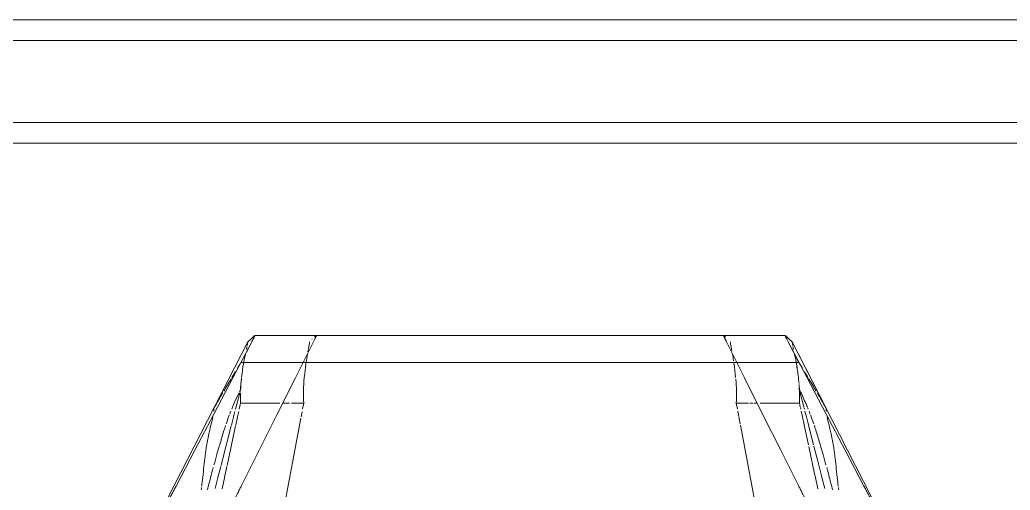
# Model space of a CAD drawing. Header units: inches. Extents: x 1076 to 2563, y 349 to 2134.
# Drawn here: x 2298.68 to 2328.84, y 871.27 to 885.58 of the extents above; entities that cross this region are included whole.
import ezdxf

# ---------------------------------------------------------------- set-up
doc = ezdxf.new("R2010")
doc.units = ezdxf.units.IN
doc.header["$MEASUREMENT"] = 0
for name, color, linetype, lineweight in [('A-WALL', 113, 'Continuous', 13), ('A-WALL-PATT', 111, 'Continuous', 13), ('I-FURN', 30, 'Continuous', 9), ('I-WALL', 2, 'Continuous', 13)]:
    doc.layers.add(name, color=color, linetype=linetype, lineweight=lineweight)
pattern_1 = [(0, (0, 0), (30.72, 7.68), [1.267, -21.773, 1.267, -21.773, -122.88]), (0, (0, 0), (30.72, 7.68), [-46.08, 1.267, -44.813, 1.267, -21.773, -53.76]), (0, (0, 0), (30.72, 7.68), [-115.2, 1.267, -14.093, 1.267, -37.133]), (120, (11.52, 3.84), (-22.011075, 22.7643), [1.267, -21.773, 1.267, -21.773, -122.88]), (120, (11.52, 3.84), (-22.011075, 22.7643), [-46.08, 1.267, -44.813, 1.267, -21.773, -53.76]), (120, (11.52, 3.84), (-22.011075, 22.7643), [-115.2, 1.267, -14.093, 1.267, -37.133]), (240, (15.36, 19.2), (-8.708925, -30.4443), [1.267, -21.773, 1.267, -21.773, -122.88]), (240, (15.36, 19.2), (-8.708925, -30.4443), [-46.08, 1.267, -44.813, 1.267, -21.773, -53.76]), (240, (15.36, 19.2), (-8.708925, -30.4443), [-115.2, 1.267, -14.093, 1.267, -37.133])]

# ---------------------------------------------------------------- blocks, each defined once
blk = doc.blocks.new('HighTower_SelectRecliner - HighTower_SelectRecliner-V57-Level XX  POWER _ SIGNAL')
at = {"layer": 'I-FURN'}
for p, q in [((-12.283, -7.902), (-8.29, -15.686)), ((8.29, -15.686), (12.283, -7.902)), ((-7.408, -9.498), (-6.712, -13.16)), ((6.672, -13.37), (7.371, -9.692)), ((-9.282, -11.232), (-9.196, -11.563)), ((-9.072, -11.22), (-8.998, -11.563)), ((9.001, -11.549), (9.072, -11.22)), ((9.199, -11.553), (9.282, -11.232)), ((-8.996, -11.575), (-8.974, -11.676)), ((-8.973, -11.678), (-8.794, -12.51)), ((8.926, -11.896), (8.998, -11.563)), ((9.11, -11.899), (9.196, -11.563)), ((8.659, -13.135), (8.919, -11.931)), ((-8.941, -12.555), (-8.786, -13.16)), ((-8.783, -12.56), (-8.654, -13.16)), ((-8.784, -13.168), (-8.723, -13.405)), ((-8.652, -13.17), (-8.601, -13.405)), ((-6.705, -13.195), (-6.665, -13.405)), ((8.603, -13.395), (8.654, -13.16)), ((8.725, -13.397), (8.786, -13.16)), ((-8.721, -13.411), (-8.677, -13.582)), ((-8.599, -13.412), (-8.563, -13.582)), ((-6.66, -13.431), (-6.632, -13.582)), ((6.636, -13.557), (6.665, -13.405)), ((8.564, -13.575), (8.601, -13.405)), ((8.679, -13.576), (8.723, -13.405)), ((-8.29, -15.686), (-9.312, -13.691)), ((-8.661, -13.645), (-8.648, -13.695)), ((-8.644, -13.713), (-8.507, -14.243)), ((-8.549, -13.645), (-8.539, -13.694)), ((-8.534, -13.716), (-8.511, -13.824)), ((-8.511, -13.824), (-7.313, -13.824)), ((-7.225, -13.824), (-7.132, -13.824)), ((-7.098, -13.824), (-6.995, -13.824)), ((-6.958, -13.824), (-6.586, -13.824)), ((-6.62, -13.645), (-6.611, -13.689)), ((-6.61, -13.697), (-6.586, -13.824)), ((6.586, -13.824), (6.618, -13.652)), ((6.958, -13.824), (6.586, -13.824)), ((7.22, -13.824), (7.014, -13.824)), ((8.511, -13.824), (7.313, -13.824)), ((9.312, -13.691), (8.29, -15.686)), ((8.511, -13.824), (8.549, -13.647)), ((8.534, -14.14), (8.661, -13.647)), ((8.507, -14.243), (8.527, -14.166)), ((-8.496, -15.065), (8.496, -15.065)), ((-8.286, -15.69), (-8.287, -15.69)), ((-8.286, -15.69), (-8.287, -15.69)), ((-8.209, -15.766), (-8.286, -15.69)), ((-8.209, -15.766), (-8.286, -15.69)), ((-8.13, -15.842), (-8.209, -15.766)), ((-8.13, -15.842), (-8.209, -15.766)), ((-8.071, -15.879), (-8.072, -15.879)), ((-8.071, -15.879), (8.071, -15.879)), ((-8.071, -15.879), (-6.198, -15.879)), ((-6.199, -15.879), (-6.198, -15.879)), ((6.198, -15.879), (8.071, -15.879)), ((6.198, -15.879), (6.199, -15.879)), ((6.34, -15.76), (6.333, -15.766)), ((8.072, -15.879), (8.071, -15.879)), ((8.13, -15.842), (8.209, -15.766)), ((8.209, -15.766), (8.13, -15.842)), ((8.209, -15.766), (8.286, -15.69)), ((8.286, -15.69), (8.209, -15.766)), ((8.286, -15.69), (8.287, -15.69)), ((8.287, -15.69), (8.286, -15.69))]:
    blk.add_line(p, q, dxfattribs=at)
at = {"layer": 'I-FURN', "flags": 128}
for points in [[(-8.167, -15.692), (-8.744, -14.593), (-9.321, -13.495), (-9.898, -12.397), (-10.475, -11.299)], [(-8.491, -11.299), (-7.94, -12.397), (-7.39, -13.495), (-6.84, -14.593), (-6.289, -15.692)], [(6.289, -15.692), (6.84, -14.593), (7.39, -13.495), (7.94, -12.397), (8.491, -11.299)], [(10.475, -11.299), (9.898, -12.397), (9.321, -13.495), (8.744, -14.593), (8.167, -15.692)], [(-9.194, -11.571), (-9.07, -12.056), (-8.951, -12.516)], [(8.791, -13.139), (9.07, -12.056), (9.103, -11.925)], [(-8.167, -15.692), (-8.331, -15.378), (-8.496, -15.065)], [(8.496, -15.065), (8.331, -15.378), (8.167, -15.692)], [(-8.071, -15.879), (-8.072, -15.879), (-8.072, -15.879)], [(8.072, -15.879), (8.072, -15.879), (8.071, -15.879)]]:
    blk.add_lwpolyline(points, dxfattribs=at)
at = {"layer": 'I-FURN'}
for centre, start_param, end_param in [((0.224, -15.684), 3.169102, 3.172485), ((-0.224, -15.684), 6.252293, 6.255676)]:
    blk.add_ellipse(centre, major_axis=(6.637, 0), ratio=0.032202, start_param=start_param, end_param=end_param, dxfattribs=at)
for points, knots in [([(-10.475, -11.299), (-10.494, -11.263), (-10.532, -11.19), (-10.578, -11.103), (-10.613, -11.037), (-10.646, -10.975), (-10.683, -10.906), (-10.705, -10.864), (-10.715, -10.847)], [-1, -1, -1, -1, -0.8, -0.6, -0.5, -0.4, -0.2, 0, 0, 0, 0]), ([(-8.72, -10.847), (-8.711, -10.864), (-8.689, -10.906), (-8.654, -10.975), (-8.623, -11.037), (-8.59, -11.102), (-8.545, -11.19), (-8.509, -11.263), (-8.491, -11.299)], [-1, -1, -1, -1, -0.8, -0.6, -0.5, -0.4, -0.2, 0, 0, 0, 0]), ([(8.491, -11.299), (8.509, -11.263), (8.545, -11.19), (8.59, -11.102), (8.623, -11.037), (8.654, -10.975), (8.689, -10.906), (8.711, -10.864), (8.72, -10.847)], [-1, -1, -1, -1, -0.8, -0.6, -0.5, -0.4, -0.2, 0, 0, 0, 0]), ([(10.715, -10.847), (10.705, -10.864), (10.683, -10.906), (10.646, -10.975), (10.613, -11.037), (10.578, -11.103), (10.532, -11.19), (10.494, -11.263), (10.475, -11.299)], [-1, -1, -1, -1, -0.8, -0.6, -0.5, -0.4, -0.2, 0, 0, 0, 0]), ([(-9.691, -11.304), (-9.681, -11.394), (-9.655, -11.61), (-9.635, -11.802), (-9.625, -11.908)], [0.1676077, 0.1676077, 0.1676077, 0.1676077, 0.5, 1, 1, 1, 1]), ([(9.625, -11.908), (9.635, -11.802), (9.655, -11.61), (9.681, -11.394), (9.691, -11.304)], [0, 0, 0, 0, 0.5, 0.8323923, 0.8323923, 0.8323923, 0.8323923]), ([(-9.156, -12.522), (-9.181, -12.436), (-9.237, -12.244), (-9.291, -12.051), (-9.319, -11.945)], [0.5436064, 0.5436064, 0.5436064, 0.5436064, 0.625, 0.7252342, 0.7252342, 0.7252342, 0.7252342]), ([(9.319, -11.945), (9.29, -12.051), (9.225, -12.29), (9.115, -12.661), (9.026, -12.955), (8.973, -13.116), (8.963, -13.145)], [0.2747658, 0.2747658, 0.2747658, 0.2747658, 0.375, 0.5, 0.625, 0.6522372, 0.6522372, 0.6522372, 0.6522372]), ([(-8.958, -13.16), (-8.97, -13.126), (-9.024, -12.96), (-9.075, -12.793), (-9.115, -12.661)], [0.3430443, 0.3430443, 0.3430443, 0.3430443, 0.375, 0.5, 0.5, 0.5, 0.5]), ([(-9.327, -13.645), (-9.326, -13.653), (-9.322, -13.669), (-9.316, -13.684), (-9.312, -13.691)], [0, 0, 0, 0, 0.5, 0.8922566, 0.8922566, 0.8922566, 0.8922566]), ([(-8.507, -14.243), (-8.572, -14.112), (-8.655, -13.935), (-8.731, -13.758), (-8.751, -13.712)], [0, 0, 0, 0, 0.125, 0.1689028, 0.1689028, 0.1689028, 0.1689028]), ([(-6.586, -13.824), (-6.593, -13.952), (-6.597, -14.195), (-6.584, -14.438), (-6.574, -14.552)], [0, 0, 0, 0, 0.5, 0.9452416, 0.9452416, 0.9452416, 0.9452416]), ([(8.778, -13.647), (8.75, -13.715), (8.68, -13.88), (8.603, -14.044), (8.556, -14.141)], [0.8106228, 0.8106228, 0.8106228, 0.8106228, 0.875, 0.9674746, 0.9674746, 0.9674746, 0.9674746]), ([(9.312, -13.691), (9.316, -13.684), (9.322, -13.669), (9.326, -13.653), (9.327, -13.645)], [0.1077434, 0.1077434, 0.1077434, 0.1077434, 0.5, 1, 1, 1, 1]), ([(-8.412, -15.069), (-8.415, -15.05), (-8.438, -14.914), (-8.46, -14.757), (-8.479, -14.61)], [0.7081291, 0.7081291, 0.7081291, 0.7081291, 0.75, 0.9915032, 0.9915032, 0.9915032, 0.9915032]), ([(6.568, -14.61), (6.553, -14.758), (6.521, -15.03), (6.487, -15.232), (6.469, -15.327)], [-0.9914873, -0.9914873, -0.9914873, -0.9914873, -0.75, -0.5, -0.5, -0.5, -0.5]), ([(8.363, -15.319), (8.382, -15.231), (8.422, -15.027), (8.46, -14.761), (8.478, -14.618)], [-0.4911938, -0.4911938, -0.4911938, -0.4911938, -0.25, -0.0131576, -0.0131576, -0.0131576, -0.0131576]), ([(8.476, -14.619), (8.458, -14.763), (8.421, -15.029), (8.382, -15.227), (8.363, -15.319)], [0.0131801, 0.0131801, 0.0131801, 0.0131801, 0.25, 0.4920559, 0.4920559, 0.4920559, 0.4920559]), ([(-6.451, -15.426), (-6.442, -15.473), (-6.421, -15.581), (-6.412, -15.647), (-6.41, -15.672)], [0.5978513, 0.5978513, 0.5978513, 0.5978513, 0.75, 1, 1, 1, 1]), ([(6.458, -15.387), (6.446, -15.451), (6.423, -15.568), (6.414, -15.635), (6.411, -15.662)], [-0.4424021, -0.4424021, -0.4424021, -0.4424021, -0.25, -0.0277176, -0.0277176, -0.0277176, -0.0277176]), ([(-8.071, -15.879), (-8.071, -15.879), (-8.072, -15.876), (-8.08, -15.86), (-8.09, -15.84), (-8.1, -15.82), (-8.108, -15.804), (-8.117, -15.787), (-8.129, -15.763), (-8.146, -15.731), (-8.16, -15.705), (-8.167, -15.692)], [-1, -1, -1, -1, -0.857143, -0.714286, -0.571429, -0.5, -0.428571, -0.357143, -0.285714, -0.142857, 0, 0, 0, 0]), ([(-8.071, -15.879), (-8.071, -15.879), (-8.072, -15.876), (-8.08, -15.86), (-8.09, -15.84), (-8.1, -15.82), (-8.108, -15.804), (-8.117, -15.787), (-8.129, -15.763), (-8.146, -15.731), (-8.16, -15.705), (-8.167, -15.692)], [-1, -1, -1, -1, -0.857143, -0.714286, -0.571429, -0.5, -0.428571, -0.357143, -0.285714, -0.142857, 0, 0, 0, 0]), ([(-6.289, -15.692), (-6.279, -15.711), (-6.267, -15.736), (-6.253, -15.765), (-6.244, -15.783), (-6.235, -15.802), (-6.226, -15.821), (-6.216, -15.84), (-6.207, -15.86), (-6.199, -15.876), (-6.198, -15.879), (-6.198, -15.879)], [-1, -1, -1, -1, -0.785714, -0.732143, -0.678571, -0.571429, -0.5, -0.428571, -0.285714, -0.142857, 0, 0, 0, 0]), ([(6.198, -15.879), (6.198, -15.879), (6.199, -15.876), (6.207, -15.86), (6.218, -15.836), (6.23, -15.81), (6.242, -15.788), (6.254, -15.763), (6.269, -15.731), (6.283, -15.705), (6.289, -15.692)], [-1, -1, -1, -1, -0.857143, -0.714286, -0.571429, -0.428571, -0.357143, -0.285714, -0.142857, 0, 0, 0, 0]), ([(8.167, -15.692), (8.156, -15.711), (8.143, -15.736), (8.129, -15.764), (8.119, -15.783), (8.109, -15.802), (8.1, -15.82), (8.09, -15.84), (8.08, -15.86), (8.072, -15.876), (8.071, -15.879), (8.071, -15.879)], [-1, -1, -1, -1, -0.785714, -0.732143, -0.678571, -0.571429, -0.5, -0.428571, -0.285714, -0.142857, 0, 0, 0, 0]), ([(8.167, -15.692), (8.156, -15.711), (8.143, -15.736), (8.129, -15.764), (8.119, -15.783), (8.109, -15.802), (8.1, -15.82), (8.09, -15.84), (8.08, -15.86), (8.072, -15.876), (8.071, -15.879), (8.071, -15.879)], [-1, -1, -1, -1, -0.785714, -0.732143, -0.678571, -0.571429, -0.5, -0.428571, -0.285714, -0.142857, 0, 0, 0, 0])]:
    blk.add_open_spline(points, degree=3, knots=knots, dxfattribs=at)
for points in [[(-9.705, -11.192), (-9.702, -11.215), (-9.7, -11.238), (-9.697, -11.26)], [(-9.422, -11.563), (-9.455, -11.439), (-9.487, -11.315), (-9.519, -11.191)], [(9.519, -11.191), (9.488, -11.313), (9.456, -11.436), (9.423, -11.558)], [(9.697, -11.26), (9.7, -11.237), (9.703, -11.215), (9.705, -11.192)], [(-9.341, -11.866), (-9.368, -11.766), (-9.394, -11.667), (-9.42, -11.567)], [(9.422, -11.563), (9.395, -11.664), (9.368, -11.765), (9.341, -11.866)], [(-9.625, -11.908), (-9.606, -12.117), (-9.551, -12.535), (-9.463, -12.952), (-9.411, -13.16)], [(9.411, -13.16), (9.463, -12.952), (9.551, -12.535), (9.606, -12.117), (9.625, -11.908)], [(-9.115, -12.661), (-9.126, -12.623), (-9.137, -12.586), (-9.148, -12.548)], [(-9.411, -13.16), (-9.387, -13.252), (-9.368, -13.334), (-9.353, -13.405)], [(-8.872, -13.405), (-8.899, -13.335), (-8.923, -13.264), (-8.947, -13.193)], [(8.947, -13.193), (8.924, -13.262), (8.9, -13.33), (8.875, -13.399)], [(9.353, -13.405), (9.368, -13.334), (9.387, -13.252), (9.411, -13.16)], [(-8.854, -13.455), (-8.859, -13.44), (-8.865, -13.425), (-8.871, -13.41)], [(-8.804, -13.583), (-8.816, -13.554), (-8.827, -13.525), (-8.838, -13.495)], [(8.838, -13.495), (8.828, -13.523), (8.817, -13.55), (8.806, -13.578)], [(8.872, -13.405), (8.866, -13.422), (8.86, -13.439), (8.854, -13.455)], [(-9.323, -13.582), (-9.325, -13.594), (-9.328, -13.617), (-9.327, -13.636), (-9.327, -13.645)], [(-9.312, -13.691), (-9.312, -13.693), (-9.311, -13.695), (-9.309, -13.697)], [(-9.309, -13.697), (-9.224, -13.842), (-9.139, -13.988), (-9.053, -14.134)], [(-8.758, -13.696), (-8.765, -13.679), (-8.772, -13.662), (-8.779, -13.645)], [(-8.51, -14.243), (-8.513, -14.173), (-8.516, -14.033), (-8.514, -13.893), (-8.511, -13.824)], [(6.586, -13.824), (6.593, -13.952), (6.595, -14.081), (6.592, -14.209)], [(8.513, -14.139), (8.516, -14.034), (8.515, -13.929), (8.511, -13.824)], [(9.053, -14.134), (9.139, -13.988), (9.224, -13.842), (9.309, -13.697)], [(9.309, -13.697), (9.311, -13.695), (9.312, -13.693), (9.312, -13.691)], [(9.327, -13.645), (9.327, -13.636), (9.328, -13.617), (9.325, -13.594), (9.323, -13.582)], [(8.545, -14.165), (8.533, -14.191), (8.52, -14.217), (8.507, -14.243)], [(-9.02, -14.189), (-8.944, -14.318), (-8.868, -14.447), (-8.79, -14.576)], [(-8.5, -14.396), (-8.504, -14.345), (-8.507, -14.294), (-8.51, -14.243)], [(-8.498, -14.394), (-8.502, -14.344), (-8.505, -14.293), (-8.507, -14.243)], [(-8.481, -14.593), (-8.488, -14.535), (-8.494, -14.477), (-8.499, -14.419)], [(-8.48, -14.593), (-8.486, -14.535), (-8.493, -14.477), (-8.497, -14.419)], [(6.592, -14.215), (6.59, -14.342), (6.582, -14.468), (6.57, -14.594)], [(8.497, -14.419), (8.492, -14.477), (8.486, -14.535), (8.48, -14.593)], [(8.481, -14.593), (8.496, -14.465), (8.509, -14.337), (8.511, -14.209)], [(8.507, -14.243), (8.505, -14.293), (8.502, -14.344), (8.498, -14.394)], [(8.79, -14.576), (8.867, -14.447), (8.944, -14.318), (9.02, -14.189)], [(-8.771, -14.609), (-8.734, -14.669), (-8.698, -14.73), (-8.661, -14.791)], [(-8.421, -15.009), (-8.441, -14.891), (-8.459, -14.757), (-8.478, -14.61)], [(-6.568, -14.61), (-6.553, -14.758), (-6.537, -14.892), (-6.521, -15.009)], [(8.661, -14.791), (8.698, -14.73), (8.734, -14.669), (8.771, -14.609)], [(-8.604, -14.885), (-8.572, -14.939), (-8.54, -14.992), (-8.507, -15.046)], [(-8.411, -15.069), (-8.414, -15.05), (-8.418, -15.03), (-8.421, -15.009)], [(-8.363, -15.319), (-8.379, -15.247), (-8.395, -15.171), (-8.411, -15.077)], [(-8.363, -15.32), (-8.378, -15.248), (-8.394, -15.172), (-8.41, -15.077)], [(-6.52, -15.013), (-6.517, -15.033), (-6.515, -15.053), (-6.512, -15.072)], [(8.507, -15.046), (8.54, -14.992), (8.572, -14.939), (8.604, -14.885)], [(-6.506, -15.112), (-6.493, -15.192), (-6.481, -15.261), (-6.469, -15.327)], [(-8.313, -15.55), (-8.318, -15.524), (-8.325, -15.493), (-8.332, -15.459)], [(-8.313, -15.55), (-8.318, -15.524), (-8.325, -15.494), (-8.332, -15.46)], [(-8.291, -15.673), (-8.294, -15.653), (-8.299, -15.621), (-8.307, -15.579)], [(-8.291, -15.673), (-8.294, -15.653), (-8.299, -15.621), (-8.307, -15.579)], [(-8.287, -15.69), (-8.289, -15.688), (-8.292, -15.683), (-8.292, -15.676), (-8.291, -15.673)], [(-8.287, -15.69), (-8.289, -15.688), (-8.292, -15.683), (-8.292, -15.676), (-8.291, -15.673)], [(-6.41, -15.672), (-6.412, -15.676), (-6.413, -15.679), (-6.413, -15.682)], [(-6.413, -15.682), (-6.413, -15.684), (-6.412, -15.686), (-6.411, -15.687)], [(6.41, -15.672), (6.412, -15.676), (6.413, -15.679), (6.413, -15.682)], [(6.413, -15.682), (6.413, -15.684), (6.412, -15.686), (6.411, -15.687)], [(8.287, -15.69), (8.289, -15.688), (8.292, -15.683), (8.292, -15.676), (8.291, -15.673)], [(8.291, -15.682), (8.29, -15.685), (8.289, -15.688), (8.287, -15.69)], [(8.291, -15.673), (8.294, -15.653), (8.299, -15.621), (8.307, -15.579)], [(8.307, -15.579), (8.299, -15.621), (8.294, -15.653), (8.291, -15.673)], [(8.291, -15.673), (8.292, -15.676), (8.292, -15.679), (8.291, -15.682)], [(8.313, -15.55), (8.318, -15.524), (8.325, -15.493), (8.332, -15.459)], [(8.332, -15.462), (8.325, -15.495), (8.318, -15.526), (8.313, -15.55)], [(-8.072, -15.879), (-8.079, -15.879), (-8.095, -15.873), (-8.117, -15.854), (-8.13, -15.842)], [(-8.072, -15.879), (-8.079, -15.879), (-8.095, -15.873), (-8.117, -15.854), (-8.13, -15.842)], [(-6.411, -15.687), (-6.411, -15.688), (-6.41, -15.689), (-6.41, -15.69)], [(-6.257, -15.842), (-6.244, -15.854), (-6.233, -15.864), (-6.223, -15.87)], [(-6.223, -15.87), (-6.214, -15.876), (-6.206, -15.879), (-6.199, -15.879)], [(6.223, -15.87), (6.214, -15.876), (6.206, -15.879), (6.199, -15.879)], [(6.257, -15.842), (6.244, -15.854), (6.233, -15.864), (6.223, -15.87)], [(6.411, -15.687), (6.411, -15.688), (6.41, -15.689), (6.41, -15.69)], [(8.072, -15.879), (8.079, -15.879), (8.095, -15.873), (8.117, -15.854), (8.13, -15.842)], [(8.13, -15.842), (8.117, -15.854), (8.095, -15.873), (8.079, -15.879), (8.072, -15.879)]]:
    blk.add_open_spline(points, degree=3, dxfattribs=at)

msp = doc.modelspace()

# ---------------------------------------------------------------- hatches: boundary and pattern name
at = {"layer": 'A-WALL-PATT', "lineweight": 9}
h = msp.add_hatch(dxfattribs=at)
h.set_pattern_fill('FP_1', color=256, style=0, pattern_type=2)
h.set_pattern_definition(pattern_1)
h.paths.add_polyline_path([(2537.657, 884.95), (2537.657, 885.575), (2427.884, 885.575), (2427.884, 884.95), (2537.424, 884.95)], flags=0)
h.paths.add_polyline_path([(2381.754, 884.95), (2389.384, 884.95), (2389.384, 885.575), (2381.754, 885.575)], flags=0)
h.paths.add_polyline_path([(2276.946, 884.95), (2343.254, 884.95), (2343.254, 885.575), (2227.893, 885.575), (2227.914, 884.95), (2264.695, 884.95)], flags=0)
h = msp.add_hatch(dxfattribs=at)
h.set_pattern_fill('FP_1', color=256, style=0, pattern_type=2)
h.set_pattern_definition(pattern_1)
h.paths.add_polyline_path([(2485.206, 881.825), (2537.657, 881.825), (2537.657, 882.45), (2427.884, 882.45), (2427.884, 881.825), (2472.955, 881.825)], flags=0)
h.paths.add_polyline_path([(2387.879, 881.825), (2389.384, 881.825), (2389.384, 882.45), (2387.254, 882.45), (2387.254, 881.825)], flags=0)
h.paths.add_polyline_path([(2384.129, 881.825), (2384.754, 881.825), (2384.754, 882.45), (2381.754, 882.45), (2381.754, 881.825)], flags=0)
h.paths.add_polyline_path([(2313.698, 881.825), (2343.254, 881.825), (2343.254, 882.45), (2231.018, 882.45), (2231.018, 881.825), (2301.447, 881.825)], flags=0)

# ---------------------------------------------------------------- linework, layer by layer
at = {"layer": 'A-WALL'}
for p, q in [((2228.518, 884.95), (2343.254, 884.95)), ((2231.018, 882.45), (2343.254, 882.45))]:
    msp.add_line(p, q, dxfattribs=at)
at = {"layer": 'I-WALL'}
for p, q in [((2343.254, 885.575), (2227.893, 885.575)), ((2231.643, 881.825), (2343.254, 881.825))]:
    msp.add_line(p, q, dxfattribs=at)

# ---------------------------------------------------------------- block references
at = {"layer": 'I-FURN', "rotation": 180}
msp.add_blockref('HighTower_SelectRecliner - HighTower_SelectRecliner-V57-Level XX  POWER _ SIGNAL', (2313.912, 860.089), dxfattribs=at)

doc.saveas('drawing.dxf')
